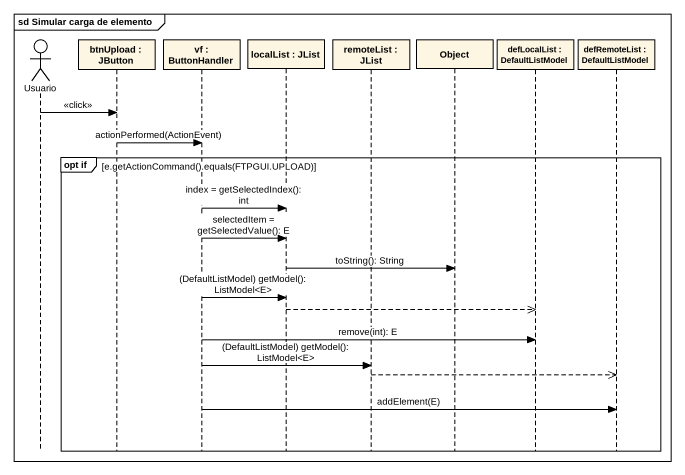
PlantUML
@startuml
mainframe sd Simular carga de elemento
hide footbox
actor Usuario
participant "btnUpload : JButton" as btnUpload
participant "vf : ButtonHandler" as vf
participant "localList : JList" as localList
participant "remoteList : JList" as remoteList
participant "Object" as Object_
participant "defLocalList : DefaultListModel" as defLocalList
participant "defRemoteList : DefaultListModel" as defRemoteList

Usuario -> btnUpload : <<click>>
btnUpload -> vf : actionPerformed(ActionEvent)
group opt if [e.getActionCommand().equals(FTPGUI.UPLOAD)]
  vf -> localList : index = getSelectedIndex(): int
  vf -> localList : selectedItem = getSelectedValue(): E
  localList -> Object_ : toString(): String
  vf -> localList : (DefaultListModel) getModel(): ListModel<E>
  localList -->> defLocalList
  vf -> defLocalList : remove(int): E
  vf -> remoteList : (DefaultListModel) getModel(): ListModel<E>
  remoteList -->> defRemoteList
  vf -> defRemoteList : addElement(E)
end
@enduml
